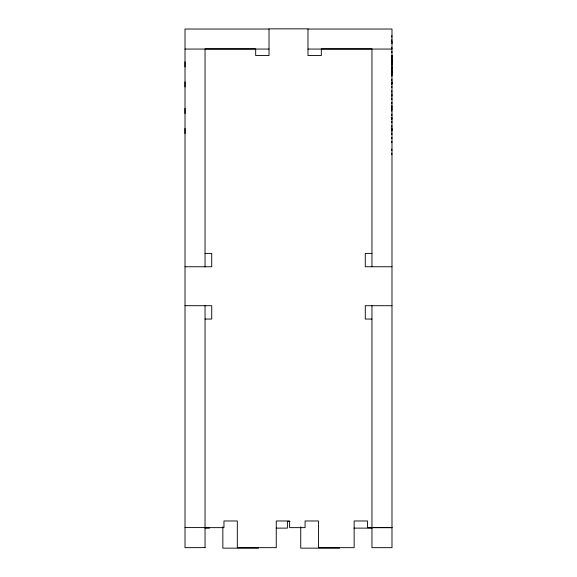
<?xml version="1.0" encoding="UTF-8"?>
<svg xmlns="http://www.w3.org/2000/svg" width="577" height="577" viewBox="0 0 577 577"><rect width="100%" height="100%" fill="white"/><g stroke="black" fill="none" stroke-linecap="round" stroke-linejoin="round"><path stroke-width="0.87" d="M185.015 133.539L185.022 128.44M185.015 113.518L185.022 108.411M391.985 75.27L391.985 55.241M391.985 43.585L391.985 41.054L391.502 41.054M391.985 108.411L391.978 109.897L391.494 109.897M391.985 128.44L391.978 129.926L391.494 129.926M269.026 29.03L185.015 29.03L185.015 547.667L205.044 547.616M307.974 29.03L391.985 29.03L391.985 547.674L371.956 547.674L371.956 305.702M391.502 36.993L391.985 36.993M391.502 48.648L391.985 48.648M185.015 49.059L269.026 49.059M307.974 49.059L391.985 49.059M391.502 52.709L391.985 52.709M391.502 57.022L391.985 57.022M391.502 60.304L391.985 60.304M391.502 61.075L391.985 61.075M391.502 63.282L391.985 63.282L391.985 61.789M391.502 64.364L391.985 64.364M391.502 68.677L391.985 68.677M391.502 71.959L391.985 71.959M391.502 72.731L391.985 72.731M391.502 76.02L391.985 76.02M391.502 80.333L391.985 80.333M391.502 83.615L391.985 83.615M391.502 84.386L391.985 84.386M391.502 87.675L391.985 87.675M391.502 91.988L391.985 91.988M391.502 95.27L391.985 95.27M391.502 96.042L391.985 96.042M391.502 99.331L391.985 99.323M391.502 103.644L391.985 103.644M391.502 106.925L391.985 106.925M391.502 107.697L391.985 107.697M391.502 110.979L391.978 110.979M391.502 115.299L391.985 115.292M391.502 118.581L391.978 118.581M391.502 119.352L391.985 119.352M391.502 122.634L391.978 122.634M391.502 126.947L391.985 126.947M391.502 130.236L391.978 130.236M391.502 131.008L391.978 131.008M391.502 134.29L391.978 134.29M391.502 138.603L391.978 138.603M391.502 142.663L391.978 142.663M391.502 150.258L391.978 150.258M391.502 154.319L391.978 154.319M205.044 253.404L211.723 253.404L211.723 266.754L185.015 266.754M371.956 253.404L365.277 253.404L365.277 266.754L391.985 266.754M185.015 305.702L211.723 305.702L211.723 319.052L205.044 319.052M391.985 305.702L365.277 305.702L365.277 319.052L371.956 319.052M290.058 521.442L287.389 521.442L287.389 528.121L276.21 528.121M185.015 527.587L205.044 527.587M371.956 527.638L391.985 527.638M205.044 527.638L223.963 527.638L223.963 520.966L237.313 520.966L237.313 547.667L276.26 547.667L276.26 520.966L289.611 520.966L289.611 527.638L305.089 527.638L305.089 520.966L318.446 520.966L318.446 547.667L354.148 547.667L354.148 520.966L367.499 520.966L367.499 527.638L371.956 527.645M367.499 527.638L391.985 527.645M205.044 528.121L209.494 528.121M353.939 528.121L371.956 528.121M258.554 548.15L222.845 548.15L222.845 526.787M339.687 548.15L300.74 548.15L300.74 526.787M391.494 35.911L391.985 35.911M391.494 39.972L391.985 39.972M391.494 47.566L391.985 47.566M391.494 51.627L391.985 51.627M391.494 55.94L391.985 55.94M391.494 59.222L391.985 59.222M391.494 59.994L391.985 59.994M391.494 67.596L391.985 67.596M391.502 70.877L391.985 70.877M391.494 71.649L391.985 71.649M391.502 74.938L391.985 74.938M391.494 79.251L391.985 79.251M391.502 82.533L391.985 82.533M391.502 83.304L391.985 83.304L391.985 81.819M391.502 86.586L391.985 86.593M391.502 90.906L391.985 90.906M391.502 94.188L391.985 94.188M391.502 94.96L391.985 94.96M391.502 98.241L391.985 98.241M391.502 102.555L391.985 102.562M391.502 105.843L391.985 105.843M391.502 106.615L391.985 106.615M391.502 114.21L391.985 114.21M391.494 117.499L391.978 117.499M391.502 118.271L391.985 118.271M391.494 121.552L391.978 121.552M391.502 125.865L391.985 125.865M391.494 129.154L391.978 129.154M391.494 133.208L391.978 133.208M391.494 137.521L391.978 137.521M391.494 141.581L391.978 141.581M391.494 149.176L391.978 149.176M391.494 153.237L391.978 153.237M185.015 61.789L185.022 66.896M185.015 81.819L185.022 86.918M371.956 266.754L371.956 48.879L321.324 48.879L321.324 55.558L307.974 55.558L307.974 28.85L269.026 28.85L269.026 55.558L255.676 55.558L255.676 48.879L205.044 48.879L205.044 267.007M205.044 305.291L205.044 547.667"/></g></svg>
